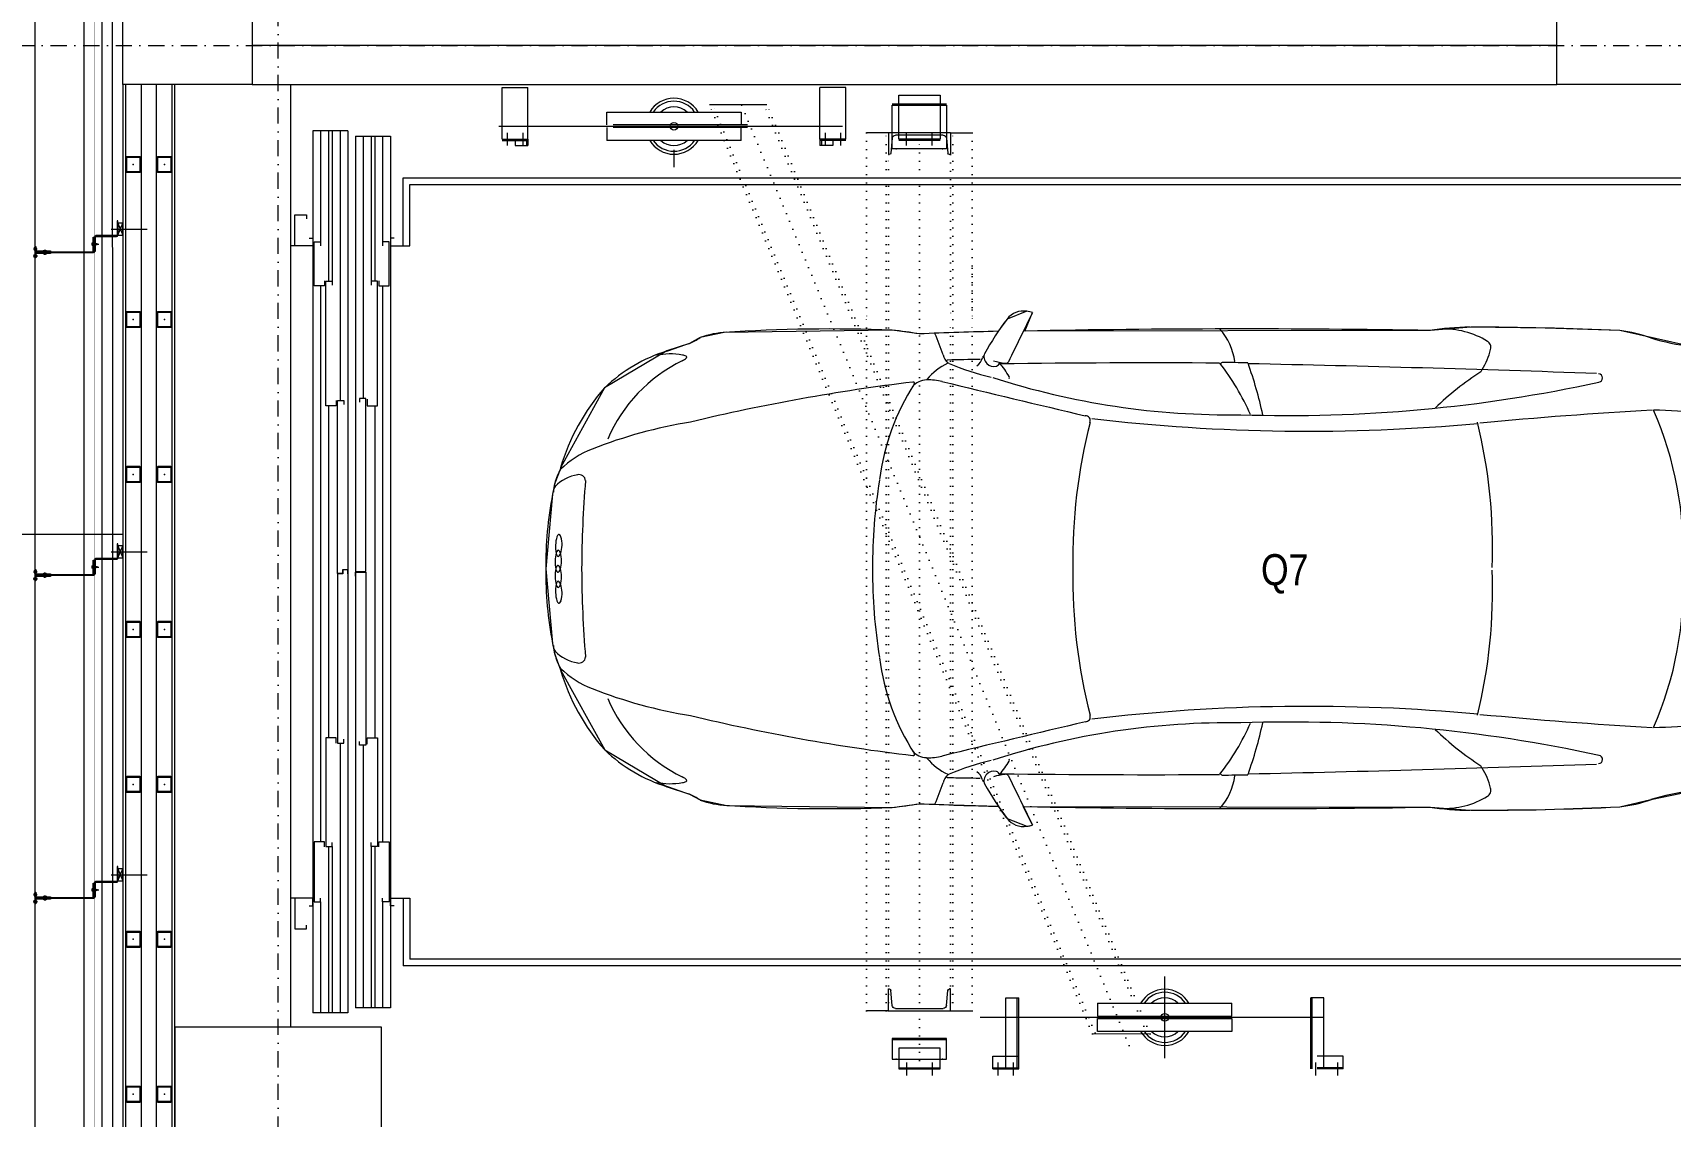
# Model space of a CAD drawing. Extents: x -2598 to 23780, y 0 to 8114.
# Drawn here: x 7073 to 7706, y 1991 to 2410 of the extents above; entities that cross this region are included whole.
import ezdxf
from ezdxf.enums import TextEntityAlignment as Align
from ezdxf.xclip import XClip

# ---------------------------------------------------------------- set-up
doc = ezdxf.new("R2010")
doc.units = 0
doc.header["$LTSCALE"] = 25
doc.header["$MEASUREMENT"] = 0
doc.header["$XCLIPFRAME"] = 0
for name, pattern in [('DASHDOT2', [0.5, 0.25, -0.125, 0, -0.125]), ('DOT2', [0.125, 0, -0.125]), ('HIDDEN', [0.375, 0.25, -0.125])]:
    doc.linetypes.add(name, pattern=pattern)
doc.layers.get('0').update_dxf_attribs({"color": 9, "lineweight": 9})
for name, color, linetype, lineweight in [('00', 9, 'Continuous', 9), ('01', 9, 'Continuous', 9), ('04', 9, 'Continuous', 9), ('05V', 9, 'Continuous', 9), ('06D', 9, 'Continuous', 9), ('10', 9, 'Continuous', 9), ('11', 9, 'Continuous', 9), ('20', 9, 'DOT2', 9), ('21', 9, 'Continuous', 9), ('22', 8, 'Continuous', 9), ('24', 9, 'DASHDOT2', 9), ('33', 9, 'BATTING', 9)]:
    doc.layers.add(name, color=color, linetype=linetype, lineweight=lineweight)
doc.styles.add('Arial', font='arial.ttf', dxfattribs={"height": 2.5})
doc.styles.add('MuuM_TEXT-STANDART', font='ARIALN.TTF')
doc.linetypes.add('BATTING', pattern='A,0.0001,-0.1,[134,ltypeshp.shx,S=0.1,R=0,X=-0.1,Y=0],-0.2,[134,ltypeshp.shx,S=0.1,R=180,X=0.1,Y=0],-0.1', length=0.4001)

# ---------------------------------------------------------------- blocks, each defined once
blk = doc.blocks.new('0_wallno')
blk.add_lwpolyline([(-7.84, 1.5), (7.94, 1.5), (7.94, -1.5), (-7.84, -1.5)], close=True)
blk.add_lwpolyline([(7.94, 0), (16.13, 0)])
at = {"style": 'Arial'}
blk.add_attdef('GENISLIK', text='', height=2, dxfattribs=at).set_placement((8.44, 0), align=Align.BOTTOM_LEFT)
blk.add_attdef('DUVARNO', text='', height=2, dxfattribs=at).set_placement((0, 0), align=Align.MIDDLE_CENTER)
blk.add_attdef('YUKSEKLIK', text='', height=2, dxfattribs=at).set_placement((8.44, -0.5), align=Align.TOP_LEFT)
blk = doc.blocks.new('Group-321-1')
at = {"lineweight": 0}
for p, q in [((384783.0404, 69371.037), (384783.0455, 69371.0295)), ((384784.4115, 69370.3332), (384784.4025, 69370.333))]:
    blk.add_line(p, q, dxfattribs=at)
blk.add_lwpolyline([(384781.5515, 69367.9843), (384781.749, 69367.6906), (384781.7549, 69367.6863), (384781.7923, 69367.6441), (384781.8263, 69367.6169), (384782.0711, 69367.4613), (384782.3403, 69367.353), (384782.3817, 69367.3414), (384782.4453, 69367.3332), (384782.7991, 69367.344), (384783.0363, 69367.4941), (384783.1021, 69367.5581), (384783.1403, 69367.5843), (384783.2058, 69367.6663), (384783.5053, 69368.2326), (384783.5403, 69368.3322), (384783.689, 69368.5997), (384783.7466, 69368.6084), (384783.8084, 69368.6626), (384783.8147, 69368.6844), (384783.7337, 69368.6844), (384784.4562, 69370.087), (384784.5363, 69370.2162), (384784.6671, 69370.4777), (384784.7897, 69370.7386), (384784.8195, 69370.8587), (384784.8615, 69371.012), (384784.9078, 69371.2302), (384784.8821, 69371.3838), (384784.7923, 69371.511), (384784.3139, 69371.8312), (384783.7777, 69372.0326), (384783.6197, 69372.0318), (384783.48, 69371.9631), (384783.4374, 69371.9222), (384783.3299, 69371.7988), (384783.1493, 69371.5806), (384783.0089, 69371.3289), (384782.8745, 69371.074), (384782.8143, 69370.9298), (384782.099, 69369.5315), (384782.0492, 69369.5901), (384782.0346, 69369.5732), (384782.0266, 69369.4913), (384782.053, 69369.4394), (384781.9224, 69369.1627), (384781.8618, 69369.0762), (384781.5727, 69368.4935), (384781.5478, 69368.4017), (384781.5488, 69368.3546), (384781.5351, 69368.2638), (384781.5515, 69367.9843)], close=True, dxfattribs=at)
for centre, radius, start, end in [((384783.7002, 69371.6914), 0.3498, 77.58661, 129.02756), ((384783.3657, 69370.1215), 1.955, 60.96601, 77.834), ((384784.32, 69371.0452), 1.2443, 132.46554, 142.72442), ((384783.6803, 69371.6404), 0.3125, 79.03531, 114.67967), ((384783.8912, 69371.7489), 0.2436, 127.28492, 150.48206), ((384783.7369, 69371.9408), 0.00701, 14.30738, 65.78767), ((384783.7203, 69371.8273), 0.2984, 161.30494, 177.7436), ((384783.624, 69371.4545), 0.4181, 82.50821, 117.47814), ((384783.7432, 69371.5713), 0.4025, 118.72004, 140.78477), ((384786.16, 69370.0997), 3.0479, 144.45126, 151.44152), ((384783.1339, 69369.6371), 2.3005, 61.70075, 76.26458), ((384783.5084, 69371.8411), 0.0862, 181.34596, 189.63974), ((384783.4275, 69371.8281), 0.00442, 198.85042, 328.86273), ((384783.4781, 69370.0639), 1.955, 47.82213, 64.69011), ((384782.5383, 69372.3373), 0.9575, 316.21857, 325.7418), ((384784.1759, 69371.7659), 0.0116, 115.48588, 202.83845), ((384784.2048, 69371.7798), 0.0437, 204.93665, 291.60104), ((384784.1827, 69371.7527), 0.0264, 86.25131, 116.60003), ((384784.1802, 69371.7174), 0.0619, 44.04057, 86.06863), ((384784.219, 69371.7483), 0.0101, 111.92831, 196.76289), ((384784.245, 69371.7546), 0.0368, 193.51549, 249.2754), ((384784.2267, 69371.7313), 0.0287, 93.47089, 113.70035), ((384784.2157, 69371.751), 0.0129, 292.51497, 43.91301), ((384784.2218, 69371.692), 0.0681, 58.34095, 87.30825), ((384784.2396, 69371.7211), 0.0339, 22.28966, 58.16625), ((384784.2513, 69371.7608), 0.045, 244.61072, 282.68217), ((384784.2665, 69371.7271), 0.0153, 157.39591, 204.46469), ((384784.264, 69371.7268), 0.0131, 105.23805, 152.09254), ((384784.2938, 69371.739), 0.045, 202.97395, 241.04541), ((384784.2575, 69371.7317), 0.0153, 281.19144, 328.26022), ((384784.2684, 69371.7064), 0.0339, 67.48988, 103.36647), ((384784.2588, 69371.7295), 0.0131, 333.56358, 20.41807), ((384784.2924, 69371.7303), 0.0368, 236.38072, 292.14064), ((384784.2551, 69371.6749), 0.0681, 38.34788, 67.31518), ((384784.3065, 69371.7044), 0.0129, 81.74311, 193.14115), ((384784.3363, 69371.7123), 0.0437, 194.05509, 280.71948), ((384784.3025, 69371.7054), 0.0101, 288.89324, 13.72781), ((384784.2842, 69371.7018), 0.0287, 11.95578, 32.18524), ((384784.2999, 69371.6559), 0.0619, 39.58749, 81.61555), ((384784.3419, 69371.6807), 0.0116, 282.81768, 10.17024), ((384784.3272, 69371.6786), 0.0264, 9.05609, 39.40481), ((384783.6081, 69371.2726), 0.5525, 133.02369, 146.12278), ((384783.2195, 69369.5931), 2.3005, 49.39154, 63.95538), ((384793.5272, 69365.622), 11.9668, 150.13727, 152.89723), ((384783.405, 69370.2154), 1.343, 60.01739, 86.68797), ((384800.1056, 69364.1963), 18.1799, 156.13496, 158.24111), ((384784.5586, 69371.2508), 0.3498, 356.62857, 48.06952), ((384783.2749, 69371.4236), 0.0159, 339.0039, 150.39832), ((384784.4941, 69371.4395), 0.2436, 335.17406, 358.37121), ((384784.7399, 69371.4259), 0.00701, 59.86846, 111.34875), ((384784.5288, 69371.2049), 0.3125, 10.97646, 46.62082), ((384865.0479, 69325.7189), 93.6961, 150.803073, 151.627747), ((384777.8715, 69372.8535), 5.6052, 330.89441, 345.16435), ((384783.5314, 69370.1506), 1.343, 38.96815, 65.63874), ((384781.8315, 69372.3216), 3.0479, 334.21461, 341.20486), ((384784.4106, 69371.0507), 0.4181, 8.17799, 43.14791), ((384784.436, 69371.2157), 0.4025, 344.87136, 6.93609), ((384783.6723, 69371.3777), 1.2443, 342.93171, 353.19059), ((384782.9706, 69371.0742), 0.0369, 91.80001, 120.34392), ((384782.963, 69371.0791), 0.0326, 45.48642, 78.55436), ((384784.8286, 69371.1089), 0.00442, 156.7934, 286.8057), ((384784.7921, 69371.1821), 0.0862, 296.01639, 304.31017), ((384784.6574, 69371.3463), 0.2984, 307.91253, 324.35119), ((384783.7734, 69370.6126), 1.0105, 153.06948, 161.91859), ((384783.1168, 69370.8333), 0.3186, 120.97289, 155.47556), ((384782.8486, 69370.9332), 0.2179, 28.76175, 50.98475), ((384784.1506, 69371.1377), 1.1104, 185.59299, 197.27063), ((384768.9056, 69380.2116), 18.1799, 327.41502, 329.52117), ((384785.7608, 69370.6832), 0.9575, 159.91432, 169.43756), ((384822.9409, 69349.5203), 45.4809, 151.91783, 153.89663), ((384776.6075, 69373.5829), 7.1236, 326.0794, 338.11644), ((384782.7341, 69368.9325), 2.0531, 60.68217, 76.50321), ((384784.272, 69370.9318), 0.5525, 339.53334, 352.63243), ((384788.9005, 69367.1922), 5.6052, 140.49177, 154.76171), ((384699.7855, 69410.5499), 93.6961, 334.028379, 334.853054), ((384773.8988, 69375.6976), 11.9668, 332.7589, 335.51885), ((384784.589, 69370.7491), 0.0159, 335.25781, 146.65222), ((384782.8801, 69368.8575), 2.0531, 49.15292, 64.97396), ((384790.2301, 69366.5903), 7.1236, 147.53968, 159.57673), ((384783.8462, 69371.294), 1.1104, 288.38549, 300.06314), ((384784.4389, 69370.1168), 0.2179, 74.67138, 96.89437), ((384784.2014, 69370.2765), 0.3186, 330.18057, 4.68324), ((384784.4908, 69370.2948), 0.0326, 47.10176, 80.1697), ((384784.4824, 69370.2982), 0.0369, 5.3122, 33.85612), ((384825.273, 69347.607), 48.3027, 152.0551, 152.17195), ((384782.4028, 69368.6925), 1.5636, 74.98539, 82.5895), ((384782.4965, 69369.975), 0.2388, 70.63493, 104.39061), ((384782.7293, 69369.2079), 0.9545, 86.6279, 100.51602), ((384783.6393, 69370.6814), 1.0105, 323.73754, 332.58665), ((384821.1879, 69350.0129), 43.565, 152.47687, 153.59071), ((384780.1046, 69371.4451), 2.9727, 314.88555, 333.67662), ((384782.5618, 69370.1533), 0.00585, 151.78048, 223.89891), ((384743.6698, 69390.211), 45.4809, 331.7595, 333.7383), ((384782.8782, 69368.4484), 1.5636, 43.06662, 50.67073), ((384782.1495, 69369.4974), 0.1377, 137.16643, 146.60216), ((384967.4628, 69508.0027), 231.379, 216.741616, 216.794011), ((384678.7517, 69458.2208), 136.4506, 319.252602, 319.492588), ((384782.5149, 69369.582), 0.0186, 41.38587, 155.31615), ((384783.958, 69371.212), 2.1585, 228.54216, 243.72242), ((384783.1066, 69369.0142), 0.9545, 25.14011, 39.02822), ((384782.0988, 69369.5256), 0.08, 143.47187, 205.34832), ((384786.4545, 69368.1856), 2.9727, 151.97951, 170.77058), ((384782.9196, 69369.9112), 0.9868, 205.18196, 214.47771), ((384740.7557, 69390.9906), 48.3027, 333.48418, 333.60103), ((384783.8657, 69369.2721), 0.2388, 21.26552, 55.0212), ((384795.1786, 69363.075), 14.5872, 154.13193, 155.3338), ((384781.9661, 69369.5433), 0.2494, 316.34844, 326.72021), ((384782.1667, 69369.4142), 0.0112, 312.85989, 34.81051), ((384745.0919, 69389.0738), 43.565, 332.06542, 333.17925), ((384783.9724, 69369.4292), 0.00585, 261.75721, 333.87565), ((384782.1239, 69369.3634), 0.0209, 210.13375, 261.90105), ((384782.122, 69369.3451), 0.00941, 178.27039, 230.32072), ((384782.0852, 69369.2999), 0.0489, 5.77906, 50.98927), ((384782.1316, 69369.3958), 0.0541, 258.6932, 282.71565), ((384782.1321, 69369.3799), 0.0386, 287.17105, 347.53678), ((384782.1506, 69369.3741), 0.0194, 352.1473, 47.07927), ((384782.2653, 69368.9144), 0.4843, 94.43281, 101.94441), ((384782.228, 69369.389), 0.00831, 38.23228, 92.03083), ((384791.1445, 69364.8055), 10.0957, 153.3898, 154.10666), ((384781.4441, 69369.9694), 0.9862, 309.91617, 319.86311), ((384784.0189, 69371.1807), 2.1585, 241.9337, 257.11397), ((384781.8012, 69367.5574), 1.667, 81.88637, 84.9423), ((384782.0501, 69369.2603), 0.0543, 255.44862, 293.85951), ((384782.0653, 69369.2123), 0.00351, 147.65254, 275.80128), ((384782.3152, 69369.2019), 0.2415, 178.31118, 202.80165), ((384782.0803, 69369.2075), 0.00659, 121.6403, 166.77146), ((384783.0277, 69368.3243), 1.3873, 142.81626, 147.17964), ((384782.2724, 69369.0259), 0.196, 137.86982, 155.43476), ((384782.1584, 69369.074), 0.0723, 153.7582, 202.5543), ((384787.0532, 69366.1374), 5.9654, 150.48594, 156.73647), ((384789.1281, 69366.4456), 7.5187, 159.68697, 166.35156), ((384782.0818, 69369.0554), 0.00481, 20.93843, 175.93169), ((384782.8576, 69369.5029), 0.8909, 210.02521, 235.56573), ((384916.0429, 69336.4165), 136.4506, 166.163538, 166.403525), ((384783.5356, 69369.0581), 0.0186, 330.33998, 84.27025), ((384783.6274, 69370.5018), 2.1511, 233.76937, 242.93532), ((384783.546, 69368.7124), 0.00831, 33.62529, 87.42384), ((384783.1387, 69368.4661), 0.4843, 23.71172, 31.22332), ((384784.4746, 69368.4138), 0.9862, 165.79302, 175.73995), ((384783.5945, 69368.6292), 0.0386, 138.11935, 198.48507), ((384783.5791, 69368.6408), 0.0194, 78.57685, 133.50883), ((384783.8241, 69368.5896), 0.2494, 158.93592, 169.30769), ((384783.6023, 69368.6773), 0.0112, 90.84562, 172.79624), ((384788.1969, 69600.0219), 231.379, 268.862115, 268.914511), ((384783.7323, 69368.6871), 0.08, 280.3078, 342.18425), ((384783.6798, 69368.7118), 0.1377, 339.05397, 348.48969), ((384783.6345, 69370.4982), 2.1511, 242.7208, 251.88675), ((384774.6241, 69373.2856), 10.0957, 331.54946, 332.26633), ((384783.5569, 69368.5444), 0.0489, 74.66686, 119.87707), ((384770.8666, 69375.5547), 14.5872, 330.32233, 331.52419), ((384783.6078, 69368.6381), 0.0541, 202.94048, 226.96292), ((384783.5722, 69368.6007), 0.00941, 255.33541, 307.38574), ((384783.5859, 69368.613), 0.0209, 223.75508, 275.52238), ((384783.5672, 69369.5788), 0.9868, 271.17841, 280.47417), ((384781.8971, 69368.3577), 0.3521, 155.6746, 172.82724), ((384783.2716, 69369.2904), 0.8909, 250.0904, 275.63091), ((384783.2251, 69368.5368), 0.196, 330.22137, 347.7863), ((384783.3432, 69368.6743), 0.2415, 282.85447, 307.34495), ((384783.4846, 69368.4866), 0.00659, 318.88467, 4.01582), ((384783.5452, 69368.4928), 0.0543, 191.79662, 230.20751), ((384783.4973, 69368.4773), 0.00351, 209.85485, 338.00359), ((384782.3066, 69367.2979), 1.667, 40.71383, 43.76976), ((384781.2507, 69368.3722), 0.2986, 356.60672, 5.66016), ((384777.1322, 69372.6032), 7.5187, 319.30457, 325.96916), ((384783.3307, 69368.4723), 0.0723, 283.10183, 331.89793), ((384783.3602, 69368.3991), 0.00481, 309.72444, 104.7177), ((384764.3472, 69370.8859), 17.3868, 351.32617, 351.63129), ((384781.6108, 69368.2877), 0.0411, 126.43126, 146.97652), ((384781.5894, 69368.3179), 0.00398, 74.79118, 133.78563), ((384781.5845, 69368.3135), 0.0102, 1.6376, 54.39629), ((384782.2148, 69368.7415), 1.3873, 338.47648, 342.83987), ((384782.1373, 69368.159), 0.6112, 170.0439, 196.59906), ((384781.8007, 69368.141), 0.2809, 142.99801, 163.90702), ((384781.5006, 69368.3013), 0.0949, 358.81699, 7.38389), ((384782.2012, 69368.2894), 0.6058, 179.06594, 219.47978), ((384783.574, 69367.6511), 1.8423, 162.01986, 174.32836), ((384778.0913, 69370.7376), 5.9654, 328.91966, 335.17019), ((384782.3166, 69368.2853), 0.8221, 201.47616, 226.33924), ((384782.1191, 69367.7954), 0.3803, 174.31047, 196.66974), ((384781.8274, 69367.732), 0.0243, 63.76495, 169.99527), ((384784.0992, 69371.3805), 4.2739, 238.04892, 242.63411), ((384781.9367, 69367.8086), 0.2189, 213.43665, 228.87327), ((384781.9405, 69367.6889), 0.1449, 160.42148, 200.18277), ((384781.3493, 69368.793), 1.8423, 311.32776, 323.63627), ((384781.8626, 69367.7093), 0.0958, 222.86726, 244.00748), ((384781.8298, 69367.649), 0.0272, 202.20177, 232.28434), ((384782.901, 69367.8424), 0.3521, 312.82889, 329.98153), ((384782.6953, 69368.7143), 1.3999, 231.62456, 243.52038), ((384781.9795, 69367.566), 0.00393, 106.148, 191.23563), ((384781.9926, 69367.569), 0.0174, 192.47252, 226.43384), ((384781.9842, 69367.5477), 0.0228, 79.74326, 104.67435), ((384781.9679, 69367.4673), 0.1048, 43.02745, 79.064), ((384784.0734, 69371.3937), 4.2739, 243.02202, 247.60721), ((384782.6682, 69368.0497), 0.6058, 266.17635, 306.59018), ((384783.0862, 69367.4874), 0.0949, 118.27223, 126.83913), ((384783.0473, 69367.5626), 0.0102, 71.25983, 124.01853), ((384783.0109, 69367.569), 0.0411, 338.6796, 359.22486), ((384783.048, 69367.5692), 0.00398, 351.87049, 50.86494), ((384783.2896, 69367.3257), 0.2986, 119.99597, 129.0494), ((384782.0763, 69367.6572), 0.139, 226.48129, 253.24184), ((384782.0325, 69367.5354), 0.00393, 108.00787, 193.0955), ((384782.0455, 69367.5388), 0.0174, 194.33239, 228.2937), ((384782.0378, 69367.5173), 0.0228, 81.60313, 106.53421), ((384782.1264, 69367.6297), 0.139, 228.34115, 255.10171), ((384782.043, 69367.5459), 0.0229, 252.85277, 277.47636), ((384782.0242, 69367.4364), 0.1048, 44.88731, 80.92386), ((384782.0223, 69367.5184), 0.0302, 24.43778, 42.48024), ((384782.0457, 69367.5282), 0.00493, 273.68219, 33.68219), ((384782.0856, 69367.5071), 0.00493, 90.11407, 210.11407), ((384782.1019, 69367.5147), 0.0229, 206.3199, 230.94349), ((384782.0905, 69367.4822), 0.0302, 81.31602, 99.35848), ((384782.1758, 69367.6043), 0.139, 230.55442, 257.31497), ((384782.0783, 69367.4086), 0.1048, 44.73227, 80.76882), ((384782.0769, 69367.4892), 0.0302, 26.29765, 44.3401), ((384782.0999, 69367.4998), 0.00493, 275.54206, 35.54205), ((384782.7811, 69367.6377), 0.2809, 321.7491, 342.65812), ((384795.1854, 69355.0563), 17.3868, 134.02483, 134.32996), ((384782.7254, 69368.6988), 1.3999, 242.13575, 254.03156), ((384782.0967, 69367.5174), 0.0229, 254.71264, 279.33622), ((384782.1404, 69367.4796), 0.00493, 91.97393, 211.97394), ((384782.1563, 69367.4877), 0.0229, 208.17977, 232.80335), ((384782.146, 69367.4549), 0.0302, 83.17589, 101.21835), ((384782.2273, 69367.5797), 0.139, 232.41428, 259.17484), ((384782.1491, 69367.4857), 0.0174, 257.36242, 291.32374), ((384782.1362, 69367.3809), 0.1048, 46.59213, 82.62868), ((384782.1361, 69367.4668), 0.0228, 19.12192, 44.053), ((384782.1539, 69367.4731), 0.00393, 292.56063, 17.64826), ((384782.2044, 69367.4602), 0.0174, 259.22229, 293.1836), ((384782.1921, 69367.441), 0.0228, 20.98178, 45.91286), ((384782.2096, 69367.4478), 0.00393, 294.42049, 19.50812), ((384782.4333, 69367.421), 0.0243, 315.66086, 61.89118), ((384782.5995, 69367.9217), 0.6112, 289.05706, 315.61223), ((384782.3323, 69367.4878), 0.1449, 285.47336, 325.23464), ((384782.3147, 69367.695), 0.3803, 288.98638, 311.34565), ((384782.3942, 69367.4364), 0.0958, 241.64864, 262.78887), ((384782.3644, 69367.3745), 0.0272, 253.37179, 283.45435), ((384782.4317, 69367.5545), 0.2189, 256.78285, 272.21947), ((384782.5977, 69368.1411), 0.8221, 259.31689, 284.17997)]:
    blk.add_arc(centre, radius, start, end, dxfattribs=at)
blk = doc.blocks.new('prf-60x60')
for points in [[(-2.5, -6), (2.5, -6, 0.414214), (3, -5.5), (3, -0.5, 0.414214), (2.5, 0), (-2.5, 0, 0.414214), (-3, -0.5), (-3, -5.5, 0.414214)], [(-2.5, -5.7), (2.5, -5.7, 0.414214), (2.7, -5.5), (2.7, -0.5, 0.414214), (2.5, -0.3), (-2.5, -0.3, 0.414214), (-2.7, -0.5), (-2.7, -5.5, 0.414214)]]:
    blk.add_lwpolyline(points, format="xyb", close=True)
at = {"color": 252}
blk.add_point((0, -3), dxfattribs=at)
blk = doc.blocks.new('p-kolon_80x80')
blk.add_lwpolyline([(-40, -40), (40, -40), (40, 40), (-40, 40)], close=True)
blk = doc.blocks.new('p- alum kaplama profil')
at = {"lineweight": 13}
blk.add_lwpolyline([(7.12, 12.59), (7.12, 26.49)], dxfattribs=at)
at = {"lineweight": 18}
blk.add_lwpolyline([(4.09, 6.16), (-1.41, 6.16), (-1.41, 6.46), (4.09, 6.46, 0.414214), (4.29, 6.66), (4.29, 14.66, -0.414214), (4.79, 15.16), (10.29, 15.16), (10.29, 14.86), (4.79, 14.86, 0.414214), (4.59, 14.66), (4.59, 6.66, -0.414214)], format="xyb", close=True, dxfattribs=at)
at = {"lineweight": 5}
blk.add_lwpolyline([(9.44, 15.16), (4.79, 15.16), (4.79, 17.16), (9.44, 17.16)], close=True, dxfattribs=at)
for points in [[(4.79, 15.16), (9.44, 17.16)], [(9.44, 15.16), (4.79, 17.16)]]:
    blk.add_lwpolyline(points, dxfattribs=at)
blk.add_lwpolyline([(-2.06, 5.56), (-2.06, -2.34), (-2.06, -15.69), (-1.66, -15.69), (-1.66, -2.34), (-1.66, 5.56), (-1.66, 5.56), (-1.66, 5.57), (-1.66, 5.57), (-1.66, 5.58), (-1.66, 5.58), (-1.65, 5.59), (-1.65, 5.59), (-1.65, 5.59), (-1.65, 5.6), (-1.65, 5.6), (-1.64, 5.61), (-1.64, 5.61), (-1.64, 5.62), (-1.64, 5.62), (-1.63, 5.62), (-1.63, 5.63), (-1.63, 5.63), (-1.62, 5.63), (-1.62, 5.64), (-1.61, 5.64), (-1.61, 5.64), (-1.61, 5.64), (-1.6, 5.65), (-1.6, 5.65), (-1.59, 5.65), (-1.59, 5.65), (-1.58, 5.65), (-1.58, 5.65), (-1.57, 5.66), (-1.57, 5.66), (-1.56, 5.66), (-1.56, 5.66), (3.94, 5.66), (3.94, 6.06), (-1.56, 6.06), (-1.58, 6.06), (-1.61, 6.05), (-1.63, 6.05), (-1.66, 6.05), (-1.68, 6.04), (-1.7, 6.03), (-1.73, 6.03), (-1.75, 6.02), (-1.77, 6.01), (-1.79, 6), (-1.82, 5.99), (-1.84, 5.97), (-1.86, 5.96), (-1.88, 5.94), (-1.89, 5.93), (-1.91, 5.91), (-1.93, 5.89), (-1.95, 5.87), (-1.96, 5.85), (-1.97, 5.83), (-1.99, 5.81), (-2, 5.79), (-2.01, 5.77), (-2.02, 5.75), (-2.03, 5.72), (-2.04, 5.7), (-2.04, 5.68), (-2.05, 5.65), (-2.05, 5.63), (-2.06, 5.61), (-2.06, 5.58)], close=True)
blk.add_lwpolyline([(-1.66, -2.34), (-2.06, -2.34)])
for points in [[(-2.36, -10.84), (-2.36, -16.39), (-2.36, -16.39, -0.414214), (-2.51, -16.54), (-2.51, -16.54), (-4.06, -16.54), (-4.06, -16.84), (-2.51, -16.84), (-2.51, -16.84, 0.414214), (-2.06, -16.39), (-2.06, -10.84)], [(-1.36, -10.84), (-1.66, -10.84), (-1.66, -16.39, 0.414214), (-1.21, -16.84), (-1.21, -16.84), (0.34, -16.84), (0.34, -16.54), (-1.21, -16.54), (-1.21, -16.54, -0.414214), (-1.36, -16.39), (-1.36, -16.39)]]:
    blk.add_lwpolyline(points, format="xyb", close=True)
for points in [[(1.61, 6.87, -10), (0.98, 6.96, -10)], [(1.56, 7.05, -10), (1.02, 7.13, -10)], [(1.05, 6.91, -10), (1.29, 7.56, -10)], [(1.29, 4.93, -10), (1.29, 7.8, -10)], [(1.53, 6.82, -10), (1.29, 7.56, -10)], [(0.67, 5.66, -10), (1.91, 5.66, -10)], [(0.67, 5.66, -10), (0.67, 5.64, -10), (0.67, 5.62, -10), (0.67, 5.6, -10), (0.68, 5.58, -10), (0.68, 5.56, -10), (0.69, 5.54, -10), (0.69, 5.52, -10), (0.7, 5.5, -10), (0.7, 5.48, -10), (0.71, 5.46, -10), (0.72, 5.45, -10), (0.73, 5.43, -10), (0.74, 5.41, -10), (0.75, 5.4, -10), (0.76, 5.38, -10), (0.77, 5.36, -10), (0.79, 5.35, -10), (0.8, 5.33, -10), (0.81, 5.32, -10), (0.83, 5.31, -10), (0.84, 5.29, -10), (0.86, 5.28, -10), (0.87, 5.27, -10), (0.89, 5.26, -10), (0.91, 5.25, -10), (0.92, 5.24, -10), (0.94, 5.23, -10), (0.96, 5.22, -10), (0.98, 5.21, -10), (1, 5.21, -10), (1.02, 5.2, -10), (1.03, 5.2, -10)], [(0.96, 5.66, -10), (0.97, 5.66, -10), (0.97, 5.66, -10), (0.97, 5.66, -10), (0.98, 5.66, -10), (0.98, 5.66, -10), (0.99, 5.66, -10), (0.99, 5.66, -10), (1, 5.66, -10), (1, 5.67, -10), (1, 5.67, -10), (1.01, 5.67, -10), (1.01, 5.67, -10), (1.01, 5.67, -10), (1.02, 5.68, -10), (1.02, 5.68, -10), (1.02, 5.68, -10), (1.03, 5.69, -10), (1.03, 5.69, -10), (1.03, 5.69, -10), (1.04, 5.7, -10), (1.04, 5.7, -10), (1.04, 5.7, -10), (1.04, 5.71, -10), (1.04, 5.71, -10), (1.05, 5.72, -10), (1.05, 5.72, -10), (1.05, 5.72, -10), (1.05, 5.73, -10), (1.05, 5.73, -10), (1.05, 5.74, -10), (1.05, 5.74, -10), (1.05, 5.75, -10)], [(1.33, 5.85, -10), (0.98, 5.88, -10)], [(1.03, 5.2, -10), (1.04, 5.2, -10), (1.05, 5.19, -10), (1.05, 5.19, -10), (1.06, 5.19, -10), (1.06, 5.19, -10), (1.07, 5.19, -10), (1.07, 5.19, -10), (1.08, 5.19, -10), (1.08, 5.19, -10), (1.09, 5.19, -10), (1.09, 5.18, -10), (1.1, 5.18, -10), (1.1, 5.18, -10), (1.11, 5.18, -10), (1.11, 5.18, -10), (1.12, 5.18, -10), (1.12, 5.18, -10), (1.13, 5.18, -10), (1.13, 5.18, -10), (1.14, 5.18, -10), (1.15, 5.18, -10), (1.15, 5.18, -10), (1.16, 5.17, -10), (1.16, 5.17, -10), (1.17, 5.17, -10), (1.17, 5.17, -10), (1.18, 5.17, -10), (1.18, 5.17, -10), (1.19, 5.17, -10), (1.19, 5.17, -10), (1.2, 5.17, -10), (1.2, 5.17, -10)], [(1.05, 5.83, -10), (1.05, 6.01, -10)], [(1.05, 5.75, -10), (1.05, 5.83, -10)], [(1.2, 5.17, -10), (1.2, 5.2, -10)], [(1.38, 5.2, -10), (1.2, 5.2, -10)], [(1.29, 6.16, -10), (1.29, 6.26, -10)], [(1.38, 5.17, -10), (1.38, 5.2, -10)], [(1.38, 5.17, -10), (1.38, 5.17, -10), (1.39, 5.17, -10), (1.39, 5.17, -10), (1.4, 5.17, -10), (1.41, 5.17, -10), (1.41, 5.17, -10), (1.42, 5.17, -10), (1.42, 5.17, -10), (1.43, 5.17, -10), (1.43, 5.18, -10), (1.44, 5.18, -10), (1.44, 5.18, -10), (1.45, 5.18, -10), (1.45, 5.18, -10), (1.46, 5.18, -10), (1.46, 5.18, -10), (1.47, 5.18, -10), (1.47, 5.18, -10), (1.48, 5.18, -10), (1.48, 5.18, -10), (1.49, 5.18, -10), (1.5, 5.19, -10), (1.5, 5.19, -10), (1.51, 5.19, -10), (1.51, 5.19, -10), (1.52, 5.19, -10), (1.52, 5.19, -10), (1.53, 5.19, -10), (1.53, 5.19, -10), (1.54, 5.19, -10), (1.54, 5.2, -10), (1.55, 5.2, -10)], [(1.53, 5.75, -10), (1.53, 5.92, -10)], [(1.53, 5.75, -10), (1.53, 5.74, -10), (1.53, 5.74, -10), (1.53, 5.73, -10), (1.53, 5.73, -10), (1.53, 5.72, -10), (1.54, 5.72, -10), (1.54, 5.72, -10), (1.54, 5.71, -10), (1.54, 5.71, -10), (1.54, 5.7, -10), (1.54, 5.7, -10), (1.55, 5.7, -10), (1.55, 5.69, -10), (1.55, 5.69, -10), (1.55, 5.69, -10), (1.56, 5.68, -10), (1.56, 5.68, -10), (1.56, 5.68, -10), (1.57, 5.67, -10), (1.57, 5.67, -10), (1.58, 5.67, -10), (1.58, 5.67, -10), (1.58, 5.67, -10), (1.59, 5.66, -10), (1.59, 5.66, -10), (1.6, 5.66, -10), (1.6, 5.66, -10), (1.6, 5.66, -10), (1.61, 5.66, -10), (1.61, 5.66, -10), (1.62, 5.66, -10), (1.62, 5.66, -10)], [(1.55, 5.2, -10), (1.57, 5.2, -10), (1.59, 5.21, -10), (1.6, 5.21, -10), (1.62, 5.22, -10), (1.64, 5.23, -10), (1.66, 5.24, -10), (1.68, 5.25, -10), (1.69, 5.26, -10), (1.71, 5.27, -10), (1.73, 5.28, -10), (1.74, 5.29, -10), (1.76, 5.31, -10), (1.77, 5.32, -10), (1.78, 5.33, -10), (1.8, 5.35, -10), (1.81, 5.36, -10), (1.82, 5.38, -10), (1.83, 5.4, -10), (1.84, 5.41, -10), (1.85, 5.43, -10), (1.86, 5.45, -10), (1.87, 5.46, -10), (1.88, 5.48, -10), (1.89, 5.5, -10), (1.89, 5.52, -10), (1.9, 5.54, -10), (1.9, 5.56, -10), (1.9, 5.58, -10), (1.91, 5.6, -10), (1.91, 5.62, -10), (1.91, 5.64, -10), (1.91, 5.66, -10)], [(-2.36, -12.52, 0), (-2.4, -12.53, 0), (-2.43, -12.56, 0), (-2.47, -12.58, 0), (-2.5, -12.6, 0), (-2.53, -12.63, 0), (-2.56, -12.66, 0), (-2.59, -12.69, 0), (-2.61, -12.73, 0), (-2.63, -12.76, 0), (-2.65, -12.8, 0), (-2.67, -12.84, 0), (-2.68, -12.88, 0), (-2.69, -12.92, 0), (-2.7, -12.96, 0), (-2.71, -13, 0), (-2.71, -13.04, 0), (-2.71, -13.08, 0), (-2.7, -13.13, 0), (-2.69, -13.17, 0), (-2.68, -13.21, 0), (-2.67, -13.25, 0), (-2.65, -13.28, 0), (-2.63, -13.32, 0), (-2.61, -13.36, 0), (-2.59, -13.39, 0), (-2.56, -13.42, 0), (-2.53, -13.45, 0), (-2.5, -13.48, 0), (-2.47, -13.51, 0), (-2.43, -13.53, 0), (-2.4, -13.55, 0), (-2.36, -13.57, 0)], [(-2.36, -13.04, 0), (-2.36, -12.52, 0)], [(-1.36, -13.04, 0), (-1.36, -12.37, 0)], [(-1.36, -13.72, 0), (-1.32, -13.68, 0), (-1.29, -13.65, 0), (-1.26, -13.61, 0), (-1.23, -13.58, 0), (-1.2, -13.54, 0), (-1.18, -13.5, 0), (-1.16, -13.45, 0), (-1.14, -13.41, 0), (-1.12, -13.37, 0), (-1.1, -13.32, 0), (-1.09, -13.28, 0), (-1.08, -13.23, 0), (-1.07, -13.18, 0), (-1.06, -13.14, 0), (-1.06, -13.09, 0), (-1.06, -13.04, 0), (-1.06, -12.99, 0), (-1.06, -12.95, 0), (-1.07, -12.9, 0), (-1.08, -12.85, 0), (-1.09, -12.81, 0), (-1.1, -12.76, 0), (-1.12, -12.72, 0), (-1.14, -12.67, 0), (-1.16, -12.63, 0), (-1.18, -12.59, 0), (-1.2, -12.55, 0), (-1.23, -12.51, 0), (-1.26, -12.47, 0), (-1.29, -12.43, 0), (-1.32, -12.4, 0), (-1.36, -12.37, 0)], [(-3.84, -17.04, 0), (-3.81, -17.07, 0), (-3.78, -17.1, 0), (-3.75, -17.12, 0), (-3.72, -17.15, 0), (-3.69, -17.17, 0), (-3.66, -17.19, 0), (-3.62, -17.21, 0), (-3.59, -17.23, 0), (-3.55, -17.24, 0), (-3.52, -17.26, 0), (-3.48, -17.27, 0), (-3.44, -17.28, 0), (-3.4, -17.28, 0), (-3.36, -17.29, 0), (-3.32, -17.29, 0), (-3.29, -17.29, 0), (-3.25, -17.29, 0), (-3.21, -17.29, 0), (-3.17, -17.28, 0), (-3.13, -17.28, 0), (-3.09, -17.27, 0), (-3.06, -17.26, 0), (-3.02, -17.24, 0), (-2.98, -17.23, 0), (-2.95, -17.21, 0), (-2.91, -17.19, 0), (-2.88, -17.17, 0), (-2.85, -17.15, 0), (-2.82, -17.12, 0), (-2.79, -17.1, 0), (-2.76, -17.07, 0), (-2.73, -17.04, 0)], [(-3.29, -17.04, 0), (-3.84, -17.04, 0)], [(-2.85, -16.54, 0), (-2.86, -16.51, 0), (-2.87, -16.47, 0), (-2.89, -16.44, 0), (-2.91, -16.41, 0), (-2.93, -16.38, 0), (-2.96, -16.35, 0), (-2.98, -16.33, 0), (-3.01, -16.31, 0), (-3.04, -16.29, 0), (-3.07, -16.27, 0), (-3.11, -16.25, 0), (-3.14, -16.24, 0), (-3.18, -16.23, 0), (-3.21, -16.22, 0), (-3.25, -16.22, 0), (-3.29, -16.22, 0), (-3.32, -16.22, 0), (-3.36, -16.22, 0), (-3.39, -16.23, 0), (-3.43, -16.24, 0), (-3.46, -16.25, 0), (-3.5, -16.27, 0), (-3.53, -16.29, 0), (-3.56, -16.31, 0), (-3.59, -16.33, 0), (-3.61, -16.35, 0), (-3.64, -16.38, 0), (-3.66, -16.41, 0), (-3.68, -16.44, 0), (-3.7, -16.47, 0), (-3.71, -16.51, 0), (-3.73, -16.54, 0)], [(-3.29, -16.54, 0), (-3.73, -16.54, 0)], [(-3.29, -16.54, 0), (-3.55, -16.54, 0)], [(-3.55, -16.54, 0), (-3.29, -16.54, 0)], [(-3.55, -17.04, 0), (-3.55, -16.54, 0)], [(-3.29, -17.54, 0), (-3.29, -16.04, 0)], [(-3.29, -16.54, 0), (-2.85, -16.54, 0)], [(-3.29, -16.54, 0), (-3.03, -16.54, 0)], [(-3.03, -16.54, 0), (-3.29, -16.54, 0)], [(-3.29, -17.04, 0), (-2.73, -17.04, 0)], [(-3.03, -17.04, 0), (-3.03, -16.54, 0)], [(-2.86, -13.04, 0), (-0.86, -13.04, 0)], [(-2.36, -13.04, 0), (-2.36, -12.73, 0)], [(-2.36, -12.73, 0), (-2.36, -13.04, 0)], [(-1.36, -12.73, 0), (-2.36, -12.73, 0)], [(-2.36, -13.04, 0), (-2.36, -13.36, 0)], [(-2.36, -13.04, 0), (-2.36, -13.57, 0)], [(-2.36, -13.36, 0), (-2.36, -13.04, 0)], [(-1.36, -13.36, 0), (-2.36, -13.36, 0)], [(-1.36, -13.04, 0), (-1.36, -13.72, 0)], [(-0.56, -17.04, 0), (-1.11, -17.04, 0)], [(0, -17.04, 0), (-0.03, -17.07, 0), (-0.06, -17.1, 0), (-0.09, -17.12, 0), (-0.12, -17.15, 0), (-0.15, -17.17, 0), (-0.18, -17.19, 0), (-0.22, -17.21, 0), (-0.25, -17.23, 0), (-0.29, -17.24, 0), (-0.33, -17.26, 0), (-0.36, -17.27, 0), (-0.4, -17.28, 0), (-0.44, -17.28, 0), (-0.48, -17.29, 0), (-0.52, -17.29, 0), (-0.56, -17.29, 0), (-0.59, -17.29, 0), (-0.63, -17.29, 0), (-0.67, -17.28, 0), (-0.71, -17.28, 0), (-0.75, -17.27, 0), (-0.79, -17.26, 0), (-0.82, -17.24, 0), (-0.86, -17.23, 0), (-0.89, -17.21, 0), (-0.93, -17.19, 0), (-0.96, -17.17, 0), (-0.99, -17.15, 0), (-1.02, -17.12, 0), (-1.05, -17.1, 0), (-1.08, -17.07, 0), (-1.11, -17.04, 0)], [(-1, -16.54, 0), (-0.98, -16.51, 0), (-0.97, -16.47, 0), (-0.95, -16.44, 0), (-0.93, -16.41, 0), (-0.91, -16.38, 0), (-0.88, -16.35, 0), (-0.86, -16.33, 0), (-0.83, -16.31, 0), (-0.8, -16.29, 0), (-0.77, -16.27, 0), (-0.73, -16.25, 0), (-0.7, -16.24, 0), (-0.66, -16.23, 0), (-0.63, -16.22, 0), (-0.59, -16.22, 0), (-0.56, -16.22, 0), (-0.52, -16.22, 0), (-0.48, -16.22, 0), (-0.45, -16.23, 0), (-0.41, -16.24, 0), (-0.38, -16.25, 0), (-0.34, -16.27, 0), (-0.31, -16.29, 0), (-0.28, -16.31, 0), (-0.25, -16.33, 0), (-0.23, -16.35, 0), (-0.2, -16.38, 0), (-0.18, -16.41, 0), (-0.16, -16.44, 0), (-0.14, -16.47, 0), (-0.13, -16.51, 0), (-0.12, -16.54, 0)], [(-0.56, -16.54, 0), (-1, -16.54, 0)], [(-0.56, -16.54, 0), (-0.82, -16.54, 0)], [(-0.82, -16.54, 0), (-0.56, -16.54, 0)], [(-0.82, -17.04, 0), (-0.82, -16.54, 0)], [(-0.56, -17.54, 0), (-0.56, -16.04, 0)], [(-0.56, -16.54, 0), (-0.3, -16.54, 0)], [(-0.56, -16.54, 0), (-0.12, -16.54, 0)], [(-0.3, -16.54, 0), (-0.56, -16.54, 0)], [(-0.56, -17.04, 0), (0, -17.04, 0)], [(-0.3, -17.04, 0), (-0.3, -16.54, 0)]]:
    blk.add_polyline3d(points)
blk = doc.blocks.new('NPU240')
for p, q in [((0, -120), (0, 120)), ((0, 120), (85, 120)), ((9.5, -92.2), (9.5, 92.2)), ((21.4, 105.2), (79.1, 110.2)), ((85, 120), (85, 116.7)), ((0, -120), (85, -120)), ((21.4, -105.2), (79.1, -110.2)), ((85, -120), (85, -116.7))]:
    blk.add_line(p, q)
for centre, radius, start, end in [((22.5, 92.2), 13, 95, 180), ((78.5, 116.7), 6.5, 275, 0), ((22.5, -92.2), 13, 180, 265), ((78.5, -116.7), 6.5, 0, 85)]:
    blk.add_arc(centre, radius, start, end)
blk = doc.blocks.new('p-arac asansoru')
for p, q in [((59.9, 530.5), (59.9, 533.5)), ((312.4, 530.5), (312.4, 533.5)), ((15.4, 510), (15.4, 523.5)), ((356.9, 523.5), (15.4, 523.5)), ((58.4, 520.5), (15.4, 520.5)), ((296.9, 520.5), (81.7, 520.5)), ((356.9, 520.5), (313.9, 520.5)), ((356.9, 510), (356.9, 523.5)), ((79.9, 517.5), (15.4, 517.5)), ((79.9, 516), (15.4, 516)), ((250.5, 517.5), (121.9, 517.5)), ((356.9, 517.5), (298.7, 517.5)), ((356.9, 516), (298.7, 516)), ((119.9, 513), (15.4, 513)), ((356.9, 510), (15.4, 510)), ((356.9, 513), (252.5, 513)), ((17.4, 493.5), (17.4, 507)), ((354.9, 507), (17.4, 507)), ((119.05, 504), (17.4, 504)), ((79.9, 501), (17.4, 501)), ((354.9, 504), (253.35, 504)), ((354.9, 501), (298.7, 501)), ((354.9, 507), (354.9, 493.5)), ((79.9, 499.5), (17.4, 499.5)), ((58.4, 496.5), (17.4, 496.5)), ((296.9, 496.5), (81.7, 496.5)), ((250.5, 499.5), (121.9, 499.5)), ((354.9, 499.5), (298.7, 499.5)), ((354.9, 496.5), (313.9, 496.5)), ((354.9, 493.5), (17.4, 493.5)), ((33.7, -134.5), (33.7, 488.5)), ((59.9, 488.5), (33.7, 488.5)), ((59.9, 488.5), (59.9, 486)), ((312.4, 488.5), (312.4, 486)), ((312.4, 488.5), (338.7, 488.5)), ((338.7, 488.5), (338.7, -134.5)), ((36.2, -132), (36.2, 486)), ((59.9, 486), (36.2, 486)), ((312.4, 486), (336.2, 486)), ((336.2, 486), (336.2, -132)), ((353.2, 450.25), (353.2, 440.25)), ((353.7, 450.25), (373.7, 450.25)), ((353.7, 450.25), (353.7, 440.25)), ((358.7, 451.5), (358.7, 318.5)), ((373.7, 450.25), (373.7, 440.25)), ((356.2, 448.25), (351.2, 448.25)), ((353.7, 445.25), (351.2, 445.25)), ((351.2, 445.25), (351.2, 440.25)), ((356.2, 442.25), (351.2, 442.25)), ((353.7, 440.85), (351.2, 440.85)), ((353.7, 440.25), (351.2, 440.25)), ((353.7, 440.25), (373.7, 440.25)), ((353.2, 357.75), (353.2, 409.75)), ((358.2, 409.75), (353.2, 409.75)), ((358.2, 355.25), (358.2, 407.25)), ((359.2, 409.75), (364.2, 409.75)), ((359.2, 355.25), (359.2, 407.25)), ((364.2, 409.75), (364.2, 357.75)), ((349.55, 383.75), (342.85, 383.75)), ((367.15, 370.03), (367.15, 347.74)), ((353.2, 357.75), (358.2, 357.75)), ((364.2, 357.75), (359.2, 357.75)), ((353.7, 327.25), (351.2, 327.25)), ((351.2, 322.25), (351.2, 327.25)), ((353.7, 326.65), (351.2, 326.65)), ((356.2, 325.25), (351.2, 325.25)), ((353.2, 317.25), (353.2, 327.25)), ((353.7, 317.25), (353.7, 327.25)), ((353.7, 327.25), (373.7, 327.25)), ((373.7, 317.25), (373.7, 327.25)), ((353.7, 322.25), (351.2, 322.25)), ((356.2, 319.25), (351.2, 319.25)), ((353.7, 317.25), (373.7, 317.25)), ((16.2, 300.75), (16.2, 309.25)), ((356.2, 300.75), (356.2, 309.25)), ((-2.5, 299.25), (-2.5, 278.25)), ((5.5, 299.25), (-2.5, 299.25)), ((5, 278.25), (5, 299.25)), ((5.5, 278.25), (5.5, 299.25)), ((349.9, 278.25), (349.9, 299.25)), ((349.9, 299.25), (366.9, 299.25)), ((366.9, 299.25), (366.9, 278.25)), ((367.4, 299.25), (367.4, 278.25)), ((-3.8, 293.75), (-8.8, 293.75)), ((1.7, 296.75), (-6.3, 296.75)), ((-6.3, 296.75), (-6.3, 280.75)), ((-5.8, 296.75), (-5.8, 280.75)), ((1.7, 280.75), (1.7, 296.75)), ((351.2, 293.75), (356.2, 293.75)), ((353.2, 280.75), (353.2, 296.75)), ((353.7, 280.75), (353.7, 296.75)), ((353.7, 296.75), (370.7, 296.75)), ((370.7, 296.75), (370.7, 280.75)), ((-3.8, 283.75), (-8.8, 283.75)), ((-6.3, 280.75), (1.7, 280.75)), ((351.2, 283.75), (356.2, 283.75)), ((370.7, 280.75), (353.7, 280.75)), ((-2.5, 278.25), (5.5, 278.25)), ((16.2, 276.75), (16.2, 268.25)), ((366.9, 278.25), (349.9, 278.25)), ((356.2, 276.75), (356.2, 268.25)), ((-6.3, 260.25), (-6.3, 250.25)), ((-6.3, 260.25), (-1.3, 260.25)), ((-5.8, 260.25), (-5.8, 250.25)), ((-1.3, 260.25), (-1.3, 250.25)), ((13.7, 132.25), (13.7, 265.25)), ((-8.8, 258.25), (-3.8, 258.25)), ((-6.3, 255.25), (21.2, 255.25)), ((21.2, 255.25), (21.2, 250.25)), ((-8.8, 252.25), (-3.8, 252.25)), ((-6.3, 250.85), (21.2, 250.85)), ((-6.3, 250.25), (21.2, 250.25)), ((-6.3, 250.25), (-1.3, 250.25)), ((7.24, 199.45), (7.27, 221.75)), ((8.2, 167.75), (8.2, 219.75)), ((8.2, 219.75), (13.2, 219.75)), ((13.2, 219.75), (13.2, 167.75)), ((19.2, 219.75), (14.2, 219.75)), ((14.2, 219.75), (14.2, 167.75)), ((19.2, 219.75), (19.2, 167.75)), ((-2.15, 193.75), (29.55, 193.75)), ((13.2, 167.75), (8.2, 167.75)), ((14.2, 167.75), (19.2, 167.75)), ((-8.8, 135.25), (-3.8, 135.25)), ((-6.3, 137.25), (21.2, 137.25)), ((-6.3, 137.25), (-1.3, 137.25)), ((-6.3, 136.65), (21.2, 136.65)), ((-6.3, 124.75), (-6.3, 134.75)), ((-5.8, 124.75), (-5.8, 134.75)), ((-1.3, 124.75), (-1.3, 134.75)), ((21.2, 132.25), (21.2, 137.25)), ((-6.3, 132.25), (21.2, 132.25)), ((-8.8, 126.75), (-3.8, 126.75)), ((-6.3, 124.75), (-1.3, 124.75))]:
    blk.add_line(p, q)
for points in [[(56.9, 525), (56.9, 523.5), (59.9, 523.5), (59.9, 530.5), (47.9, 530.5), (47.9, 526), (49.4, 526)], [(315.4, 525), (315.4, 523.5), (312.4, 523.5), (312.4, 530.5), (324.4, 530.5), (324.4, 526), (322.9, 526)], [(79.7, 519), (81.7, 519), (81.7, 523), (58.4, 523), (58.4, 520.5), (59.9, 520.5)], [(298.9, 519), (296.9, 519), (296.9, 523), (313.9, 523), (313.9, 520.5), (312.4, 520.5)], [(119.9, 514.5), (121.9, 514.5), (121.9, 518.5), (79.9, 518.5), (79.9, 516), (81.4, 516)], [(185.4, 510), (186.9, 510), (186.9, 511.9), (185.4, 511.9), (185.4, 514), (119.9, 514), (119.9, 511.5), (121.4, 511.5)], [(188.5, 510), (187, 510), (187, 512), (185.5, 512), (185.5, 514), (252.5, 514), (252.5, 511.5), (251, 511.5)], [(252.5, 514.5), (250.5, 514.5), (250.5, 518.5), (298.7, 518.5), (298.7, 516), (297.2, 516)], [(119.4, 502.5), (121.9, 502.5), (121.9, 498.5), (79.9, 498.5), (79.9, 501), (81.4, 501)], [(184.55, 507), (186.05, 507), (186.05, 503), (119.05, 503), (119.05, 505.5), (120.55, 505.5)], [(187.85, 507), (186.35, 507), (186.35, 503), (253.35, 503), (253.35, 505.5), (251.85, 505.5)], [(253, 502.5), (250.5, 502.5), (250.5, 498.5), (298.7, 498.5), (298.7, 501), (297.2, 501)], [(79.7, 498), (81.7, 498), (81.7, 494), (58.4, 494), (58.4, 496.5), (59.9, 496.5)], [(298.9, 498), (296.9, 498), (296.9, 494), (313.9, 494), (313.9, 496.5), (312.4, 496.5)], [(56.9, 492), (56.9, 493.5), (59.9, 493.5), (59.9, 488.5)], [(315.4, 492), (315.4, 493.5), (312.4, 493.5), (312.4, 488.5)]]:
    blk.add_lwpolyline(points)
for centre in [(358.7, 383.75), (13.7, 193.75)]:
    blk.add_circle(centre, 1.5)
for centre, radius, start, end in [((358.7, 383.75), 10.85, 120.45839, 239.54161), ((358.7, 383.75), 10.85, 300.45839, 59.54161), ((358.7, 383.75), 9.7, 124.54201, 235.45799), ((358.7, 383.75), 7.5, 137.16657, 222.83343), ((358.7, 383.75), 9.7, 304.54201, 55.45799), ((358.7, 383.75), 7.5, 317.16657, 42.83343), ((13.7, 193.75), 10.85, 120.45839, 239.54161), ((13.7, 193.75), 10.85, 300.45839, 59.54161), ((13.7, 193.75), 9.7, 124.54201, 235.45799), ((13.7, 193.75), 7.5, 137.16657, 222.83343), ((13.7, 193.75), 9.7, 304.54201, 55.45799), ((13.7, 193.75), 7.5, 317.16657, 42.83343)]:
    blk.add_arc(centre, radius, start, end)
for p in [(-2.5, 297.75), (-2.5, 297.75), (-2.5, 297.75), (5.5, 297.75), (349.9, 297.75), (-2.5, 279.75), (349.9, 279.75), (349.9, 279.75), (349.9, 279.75), (366.9, 279.75)]:
    blk.add_point(p)
at = {"layer": '20'}
for p, q in [((7.27, 221.75), (367.15, 370.03)), ((7.7, 220.74), (367.15, 368.84)), ((2.83, 207.54), (367.15, 357.64)), ((7.24, 200.65), (366.72, 348.76)), ((7.27, 199.46), (367.15, 347.74)), ((16.2, 309.25), (286.2, 309.25)), ((356.2, 309.25), (283.7, 309.25)), ((16.2, 301.65), (356.2, 301.65)), ((16.2, 300.75), (347.7, 300.75)), ((-6.3, 288.75), (353.7, 288.75)), ((16.2, 276.75), (283.7, 276.75)), ((16.2, 275.85), (356.2, 275.85)), ((347.7, 276.75), (283.7, 276.75)), ((16.2, 268.25), (283.7, 268.25)), ((303.7, 268.25), (283.7, 268.25)), ((356.2, 268.25), (283.7, 268.25))]:
    blk.add_line(p, q, dxfattribs=at)
at = {"xscale": -0.0999999999985448, "yscale": 0.0999999999994543, "zscale": 0.0999999999994543, "rotation": 180}
blk.add_blockref('NPU240', (16.2, 288.75), dxfattribs=at)
at = {"xscale": -0.0999999999985448, "yscale": 0.0999999999994543, "zscale": 0.0999999999994543}
blk.add_blockref('NPU240', (356.2, 288.75), dxfattribs=at)

msp = doc.modelspace()

# ---------------------------------------------------------------- linework, layer by layer
at = {"layer": '00'}
msp.add_lwpolyline([(7157.5, 2390), (7662.5, 2390), (7662.5, 2405), (7157.5, 2405)], dxfattribs=at)
at = {"layer": '01'}
msp.add_lwpolyline([(7167.5, 2515), (7702.5, 2515), (7702.5, 2430), (7907.5, 2430), (7907.5, 2390), (7662.5, 2390), (7662.5, 2475), (7157.5, 2475), (7157.5, 2390), (7107.5, 2390), (7107.5, 2515), (7107.5, 2825), (7907.5, 2825), (7907.5, 2785), (7157.5, 2785), (7157.5, 2515)], close=True, dxfattribs=at)
at = {"layer": '06D'}
for points in [[(7092.5, 1823.47), (7092.5, 2840), (7985.67, 2840)], [(7107.5, 1825), (7099.5, 1825), (7099.5, 2833), (7980, 2833), (7980, 2825)], [(7114.5, 2390), (7114.5, 1826)], [(7120.5, 1826), (7120.5, 2390)], [(7172.5, 2025), (7172.5, 2390)]]:
    msp.add_lwpolyline(points, dxfattribs=at)
at = {"layer": '10'}
msp.add_line((7073.5, 861.68), (7073.5, 2859), dxfattribs=at)
at = {"layer": '10', "const_width": 0.1}
msp.add_lwpolyline([(7096.5, 1818.19), (7096.5, 2836), (7980, 2836)], dxfattribs=at)
at = {"layer": '11'}
for points in [[(7107.5, 2390), (7107.5, 2390), (7107.5, 1825), (7127.5, 1825), (7127.5, 2390)], [(7108.5, 2390), (7108.5, 1826), (7126.5, 1826), (7126.5, 2390)]]:
    msp.add_lwpolyline(points, dxfattribs=at)
at = {"layer": '20', "linetype": 'HIDDEN', "lineweight": 0}
for points in [[(7497.5, 1433.22, -0.101512), (9968.66, 2228.47, -0.101512)], [(7129.5, 979.76, -0.152644), (10705.5, 2076.19, -0.10573)]]:
    msp.add_lwpolyline(points, format="xyb", dxfattribs=at)
at = {"layer": '24'}
for points in [[(7167.5, 195), (7167.5, 4035)], [(6827.5, 2405), (11027.5, 2405)]]:
    msp.add_lwpolyline(points, dxfattribs=at)
at = {"layer": '33', "ltscale": 0.4}
msp.add_lwpolyline([(7980, 2829), (7103.29, 2829), (7103.46, 1825)], dxfattribs=at)

# ---------------------------------------------------------------- block references
at = {"layer": '01'}
msp.add_blockref('p-kolon_80x80', (7167.5, 1985), dxfattribs=at)
at = {"layer": '04', "xscale": 99.99999999999999, "yscale": 99.99999999999999, "zscale": 99.99999999999999, "rotation": 297.1763778173342}
msp.add_blockref('Group-321-1', (-23737888.71, 31064370), dxfattribs=at)
at = {"layer": '05V'}
ref = msp.add_blockref('p-arac asansoru', (7704.5, 2015.1), dxfattribs=dict(at, rotation=90))
XClip(ref).set_block_clipping_path([(-70.1000000362, -202.9999999557), (374.9000042902, 532.0000000443)])
at = {"layer": '10'}
for p in [(7111.5, 2362), (7123.5, 2362), (7111.5, 2302), (7123.5, 2302), (7111.5, 2242), (7123.5, 2242), (7111.5, 2182), (7123.5, 2182), (7111.5, 2122), (7123.5, 2122), (7111.5, 2062), (7123.5, 2062), (7111.5, 2002), (7123.5, 2002)]:
    msp.add_blockref('prf-60x60', p, dxfattribs=at)
at = {"layer": '10', "xscale": -1, "rotation": 270}
for p in [(7090.34, 2326.86), (7090.34, 2201.86), (7090.34, 2076.86)]:
    msp.add_blockref('p- alum kaplama profil', p, dxfattribs=at)
at = {"layer": '22'}
ref = msp.add_blockref('0_wallno', (7026.88, 2215.81), dxfattribs=dict(at, xscale=5, yscale=5, zscale=5))
ref.add_attrib('DUVARNO', 'AUDI-GC02', dxfattribs={"layer": '0', "height": 10, "style": 'Arial'}).set_placement((7026.88, 2215.81), align=Align.MIDDLE_CENTER)

# ---------------------------------------------------------------- texts
at = {"layer": '21', "insert": (7557.16, 2200.47), "char_height": 12, "attachment_point": 5, "style": 'MuuM_TEXT-STANDART'}
msp.add_mtext_dynamic_manual_height_columns('Q7', width=388.5584, gutter_width=156.51, heights=[0], dxfattribs=at)

doc.saveas('drawing.dxf')
